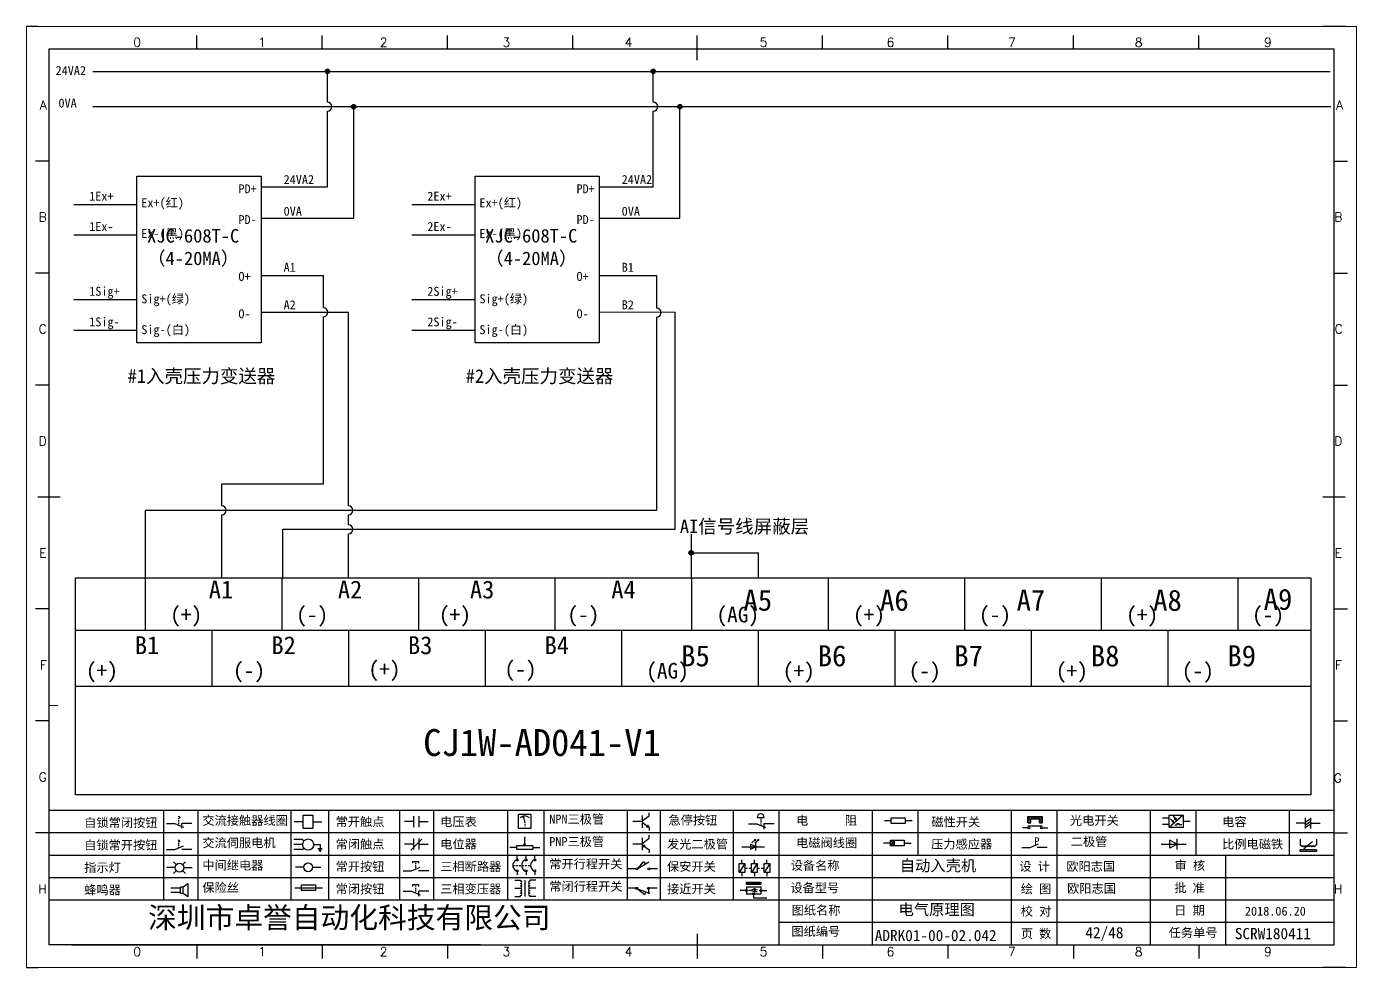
# Model space of a CAD drawing. Header units: millimetres. Extents: x 336 to 12810, y -1577 to 4105.
# Drawn here: x 6480.6 to 6777.6, y -1266.4 to -1056.4 of the extents above; entities that cross this region are included whole.
import ezdxf
from ezdxf.enums import TextEntityAlignment as Align

# ---------------------------------------------------------------- set-up
doc = ezdxf.new("R2010")
doc.units = ezdxf.units.MM
doc.layers.add('AE_BOR', color=1, linetype='Continuous')
doc.layers.add('MISC', color=2, linetype='Continuous')
doc.styles.get("Standard").update_dxf_attribs({"font": ''})
doc.styles.add('WD', font='romans.shx', dxfattribs={"width": 0.8, "bigfont": 'gbcbig.shx'})
doc.styles.add('样式 0', font='')
doc.styles.add('汉字', font='')
doc.styles.get('Standard').set_extended_font_data('SimSun')
doc.styles.get('样式 0').set_extended_font_data('KaiTi_GB2312')
doc.styles.get('汉字').set_extended_font_data('新宋体')

# ---------------------------------------------------------------- blocks, each defined once
blk = doc.blocks.new('磁性开关')
at = {"linetype": 'ByBlock'}
h = blk.add_hatch(dxfattribs=at)
h.set_pattern_fill('ANSI31', color=256, scale=0.1, style=0)
h.paths.add_polyline_path([(-1910.88, -776.69), (-1910.88, -775.29), (-1907.69, -775.29), (-1907.69, -776.69), (-1908.31, -776.69), (-1908.31, -775.79), (-1910.25, -775.79), (-1910.25, -776.69)])
for p, q in [((-1910.91, -777.81), (-1912.09, -777.81)), ((-1910.88, -776.69), (-1910.88, -775.29)), ((-1910.88, -775.29), (-1907.69, -775.29)), ((-1910.88, -776.69), (-1910.25, -776.69)), ((-1910.88, -777.39), (-1907.69, -777.39)), ((-1910.25, -776.69), (-1910.25, -775.79)), ((-1910.25, -775.79), (-1908.31, -775.79)), ((-1908.31, -776.69), (-1908.31, -775.79)), ((-1908.31, -776.69), (-1907.69, -776.69)), ((-1907.69, -775.29), (-1907.69, -776.69)), ((-1907.66, -777.81), (-1906.48, -777.81))]:
    blk.add_line(p, q, dxfattribs=at)
for centre in [(-1910.68, -777.81), (-1907.88, -777.81)]:
    blk.add_circle(centre, 0.225, dxfattribs=at)
blk = doc.blocks.new('*U6')
at = {"linetype": 'ByBlock'}
for p, q in [((-1909.23, -780.45), (-1909.23, -780.67)), ((-1909.23, -780.45), (-1908.92, -780.84)), ((-1909.23, -780.84), (-1909.23, -781.05)), ((-1911.92, -782.07), (-1910.06, -782.07)), ((-1910.06, -782.07), (-1908.18, -782.88)), ((-1909.23, -781.23), (-1909.23, -781.44)), ((-1909.23, -781.61), (-1909.23, -781.83)), ((-1909.23, -782), (-1909.23, -782.21)), ((-1909.23, -782.38), (-1909.23, -782.43)), ((-1908.52, -783.07), (-1908.52, -782.07)), ((-1906.25, -782.07), (-1908.52, -782.07))]:
    blk.add_line(p, q, dxfattribs=at)
blk = doc.blocks.new('*U8')
at = {"linetype": 'ByBlock'}
for p, q in [((-1911.92, -792.89), (-1910.06, -792.89)), ((-1910.06, -792.89), (-1908.18, -792.08)), ((-1908.88, -791.17), (-1909.23, -790.71)), ((-1909.23, -790.71), (-1909.23, -790.92)), ((-1909.23, -791.09), (-1909.23, -791.31)), ((-1909.23, -791.48), (-1909.23, -791.69)), ((-1909.23, -791.86), (-1909.23, -792.08)), ((-1909.23, -792.25), (-1909.23, -792.47)), ((-1906.25, -792.89), (-1908.52, -792.89))]:
    blk.add_line(p, q, dxfattribs=at)
blk = doc.blocks.new('蜂鸣器')
at = {"linetype": 'ByBlock'}
for p, q in [((-1907.17, -795.53), (-1908.25, -796.26)), ((-1907.17, -795.53), (-1907.17, -798.41)), ((-1908.8, -796.48), (-1911.01, -796.48)), ((-1908.8, -797.46), (-1911.01, -797.46)), ((-1908.25, -796.26), (-1908.8, -796.26)), ((-1908.8, -797.68), (-1908.8, -796.26)), ((-1908.25, -797.68), (-1908.8, -797.68)), ((-1908.25, -797.68), (-1908.25, -796.26)), ((-1907.17, -798.41), (-1908.25, -797.68))]:
    blk.add_line(p, q, dxfattribs=at)
blk = doc.blocks.new('指示灯')
at = {"linetype": 'ByBlock'}
for p, q in [((-1854.25, -776.92), (-1856.06, -776.92)), ((-1854.62, -775.59), (-1853.97, -776.23)), ((-1854.62, -778.25), (-1853.97, -777.61)), ((-1851.9, -775.59), (-1852.54, -776.23)), ((-1851.9, -778.25), (-1852.54, -777.61)), ((-1852.26, -776.92), (-1850.45, -776.92))]:
    blk.add_line(p, q, dxfattribs=at)
blk.add_circle((-1853.26, -776.92), 0.992, dxfattribs=at)
blk = doc.blocks.new('光电开关')
at = {"linetype": 'ByBlock'}
h = blk.add_hatch(dxfattribs=at)
h.set_pattern_fill('ANSI31', color=256, scale=0.01, style=0)
h.set_pattern_definition([(45, (0.172267, 0), (-0.0224506403, 0.0224506403), [])])
h.paths.add_polyline_path([(-1882.44, -776.34), (-1882.5, -775.91), (-1882.68, -776.07)])
h.paths.add_polyline_path([(-1882.86, -776.23), (-1882.44, -776.34), (-1882.68, -776.07)])
h.paths.add_polyline_path([(-1883.05, -776.88), (-1883.11, -776.45), (-1883.29, -776.61)])
h.paths.add_polyline_path([(-1883.47, -776.77), (-1883.05, -776.88), (-1883.29, -776.61)])
for p, q in [((-1884.01, -775.96), (-1885.56, -775.96)), ((-1884.01, -777.39), (-1885.56, -777.39)), ((-1880.91, -775.3), (-1884.01, -778.05)), ((-1883.75, -776.09), (-1883.05, -776.88)), ((-1883.11, -776.45), (-1883.47, -776.77)), ((-1883.05, -776.88), (-1883.47, -776.77)), ((-1883.14, -775.55), (-1882.44, -776.34)), ((-1883.05, -776.88), (-1883.11, -776.45)), ((-1882.5, -775.91), (-1882.86, -776.23)), ((-1882.44, -776.34), (-1882.86, -776.23)), ((-1882.78, -777.47), (-1882.23, -777.47)), ((-1882.44, -776.34), (-1882.5, -775.91)), ((-1882.23, -777.47), (-1882.23, -777.14)), ((-1882.23, -777.14), (-1881.78, -777.14)), ((-1881.78, -777.47), (-1881.78, -777.14)), ((-1881.23, -777.47), (-1881.78, -777.47)), ((-1879.37, -776.67), (-1880.91, -776.67))]:
    blk.add_line(p, q, dxfattribs=at)
blk.add_lwpolyline([(-1884.01, -775.3), (-1880.91, -775.3), (-1880.91, -778.05), (-1884.01, -778.05)], close=True, dxfattribs=at)
blk = doc.blocks.new('交流接触器线圈')
at = {"linetype": 'ByBlock'}
for p, q in [((-1880.82, -781.77), (-1882.87, -781.77)), ((-1878.72, -781.77), (-1876.67, -781.77))]:
    blk.add_line(p, q, dxfattribs=at)
blk.add_lwpolyline([(-1880.82, -780.28), (-1878.72, -780.28), (-1878.72, -783.26), (-1880.82, -783.26)], close=True, dxfattribs=at)
blk = doc.blocks.new('交流伺服电机')
at = {"linetype": 'ByBlock'}
for p, q in [((-1880.97, -785.75), (-1882.94, -785.75)), ((-1880.97, -786.85), (-1882.94, -786.85)), ((-1880.97, -785.75), (-1880.65, -786.03)), ((-1878.49, -786.85), (-1877.07, -786.85)), ((-1877.07, -786.85), (-1877.07, -787.72)), ((-1880.97, -787.94), (-1882.94, -787.94)), ((-1880.97, -787.94), (-1880.65, -787.67)), ((-1877.54, -787.72), (-1876.59, -787.72)), ((-1877.38, -788.01), (-1876.75, -788.01)), ((-1877.23, -788.29), (-1876.9, -788.29))]:
    blk.add_line(p, q, dxfattribs=at)
blk.add_circle((-1879.73, -786.85), 1.24, dxfattribs=at)
blk = doc.blocks.new('中间继电器')
at = {"linetype": 'ByBlock'}
for p, q in [((-1880.72, -791.92), (-1882.54, -791.92)), ((-1878.74, -791.92), (-1876.92, -791.92))]:
    blk.add_line(p, q, dxfattribs=at)
blk.add_circle((-1879.73, -791.92), 0.992, dxfattribs=at)
blk = doc.blocks.new('保险丝')
at = {"linetype": 'ByBlock'}
blk.add_line((-1882.72, -796.49), (-1876.55, -796.49), dxfattribs=at)
blk.add_lwpolyline([(-1881.2, -795.86), (-1878.06, -795.86), (-1878.06, -797.12), (-1881.2, -797.12)], close=True, dxfattribs=at)
blk = doc.blocks.new('常开按钮')
at = {"linetype": 'ByBlock'}
for p, q in [((-1910.06, -787.73), (-1908.18, -786.93)), ((-1909.9, -785.68), (-1908.56, -785.68)), ((-1909.9, -785.68), (-1909.9, -786.07)), ((-1909.23, -785.68), (-1909.23, -785.89)), ((-1909.23, -786.06), (-1909.23, -786.28)), ((-1909.23, -786.45), (-1909.23, -786.67)), ((-1909.23, -786.84), (-1909.23, -787.05)), ((-1908.56, -785.68), (-1908.56, -786.07)), ((-1911.92, -787.73), (-1910.06, -787.73)), ((-1909.23, -787.22), (-1909.23, -787.38)), ((-1906.25, -787.73), (-1908.52, -787.73))]:
    blk.add_line(p, q, dxfattribs=at)
blk = doc.blocks.new('常开触点')
at = {"linetype": 'ByBlock'}
for p, q in [((-1853.82, -782.99), (-1853.82, -780.56)), ((-1852.6, -782.99), (-1852.6, -780.56)), ((-1853.82, -781.77), (-1855.88, -781.77)), ((-1852.6, -781.77), (-1850.55, -781.77))]:
    blk.add_line(p, q, dxfattribs=at)
blk = doc.blocks.new('常闭触点')
at = {"linetype": 'ByBlock'}
for p, q in [((-1853.82, -786.77), (-1855.88, -786.77)), ((-1852.01, -785.66), (-1854.43, -788.1)), ((-1853.82, -787.99), (-1853.82, -785.56)), ((-1852.6, -787.99), (-1852.6, -785.56)), ((-1852.6, -786.77), (-1850.55, -786.77))]:
    blk.add_line(p, q, dxfattribs=at)
blk = doc.blocks.new('常闭按钮')
at = {"linetype": 'ByBlock'}
for p, q in [((-1856.13, -792.28), (-1854.28, -792.28)), ((-1854.28, -792.28), (-1852.4, -793.09)), ((-1854.11, -790.83), (-1852.77, -790.83)), ((-1854.11, -790.83), (-1854.11, -791.22)), ((-1853.44, -790.83), (-1853.44, -791.04)), ((-1853.44, -791.21), (-1853.44, -791.43)), ((-1853.44, -791.6), (-1853.44, -791.82)), ((-1853.44, -791.99), (-1853.44, -792.2)), ((-1853.44, -792.37), (-1853.44, -792.53)), ((-1852.77, -790.83), (-1852.77, -791.22)), ((-1850.47, -792.28), (-1852.73, -792.28)), ((-1852.73, -792.28), (-1852.73, -793.43))]:
    blk.add_line(p, q, dxfattribs=at)
blk = doc.blocks.new('电磁阀线圈')
at = {"linetype": 'ByBlock'}
for p, q in [((-1854.61, -795.92), (-1853.75, -797.16)), ((-1853.75, -795.92), (-1854.61, -797.16)), ((-1853.75, -795.92), (-1853.75, -797.16)), ((-1854.61, -796.54), (-1856.17, -796.54)), ((-1851.53, -796.54), (-1849.97, -796.54))]:
    blk.add_line(p, q, dxfattribs=at)
blk.add_lwpolyline([(-1854.61, -795.92), (-1851.53, -795.92), (-1851.53, -797.16), (-1854.61, -797.16)], close=True, dxfattribs=at)
blk = doc.blocks.new('电压表')
at = {"linetype": 'ByBlock'}
for p, q in [((-1814.84, -780.75), (-1814.91, -781.13)), ((-1814.6, -781.05), (-1814.91, -781.13)), ((-1814.84, -780.75), (-1814.46, -782.26)), ((-1814.84, -780.75), (-1814.6, -781.05))]:
    blk.add_line(p, q, dxfattribs=at)
blk.add_lwpolyline([(-1815.84, -780.34), (-1813.07, -780.34), (-1813.07, -783.49), (-1815.84, -783.49)], close=True, dxfattribs=at)
blk.add_arc((-1814.46, -782.26), 1.56, 46.8313, 133.1687, dxfattribs=at)
at = {"linetype": 'ByBlock', "insert": (-1814.7, -782.39), "char_height": 0.75, "width": 0.6768, "attachment_point": 1}
blk.add_mtext('V', dxfattribs=at)
blk = doc.blocks.new('电位器')
at = {"linetype": 'ByBlock'}
for p, q in [((-1814.45, -787.3), (-1814.62, -786.96)), ((-1814.62, -786.96), (-1814.27, -786.96)), ((-1814.45, -787.3), (-1814.45, -785.39)), ((-1814.45, -787.3), (-1814.27, -786.96)), ((-1816.21, -787.75), (-1817.79, -787.75)), ((-1812.68, -787.75), (-1811.1, -787.75))]:
    blk.add_line(p, q, dxfattribs=at)
blk.add_lwpolyline([(-1816.21, -787.3), (-1812.68, -787.3), (-1812.68, -788.2), (-1816.21, -788.2)], close=True, dxfattribs=at)
blk = doc.blocks.new('三相断路器')
at = {"linetype": 'ByBlock'}
for p, q in [((-1816.17, -790.33), (-1816.17, -789.7)), ((-1814.17, -790.33), (-1814.17, -789.7)), ((-1812.18, -790.33), (-1812.18, -789.7)), ((-1817.14, -791.74), (-1816.72, -791.74)), ((-1816.45, -791.74), (-1816.03, -791.74)), ((-1815.76, -791.74), (-1815.34, -791.74)), ((-1815.07, -791.74), (-1814.65, -791.74)), ((-1814.38, -791.74), (-1813.96, -791.74)), ((-1813.69, -791.74), (-1813.27, -791.74)), ((-1816.17, -793.19), (-1816.17, -793.83)), ((-1814.17, -793.19), (-1814.17, -793.83)), ((-1812.18, -793.19), (-1812.18, -793.83))]:
    blk.add_line(p, q, dxfattribs=at)
for centre in [(-1816.17, -790.55), (-1816.17, -792.98), (-1814.17, -790.55), (-1814.17, -792.98), (-1812.18, -790.55), (-1812.18, -792.98)]:
    blk.add_circle(centre, 0.219, dxfattribs=at)
for centre in [(-1815.81, -791.74), (-1813.82, -791.74), (-1811.83, -791.74)]:
    blk.add_arc(centre, 1.32, 115.5791, 244.4209, dxfattribs=at)
blk = doc.blocks.new('三相变压器')
at = {"linetype": 'ByBlock'}
for p, q in [((-1816.69, -795.03), (-1815.37, -795.03)), ((-1815.37, -795.03), (-1815.37, -795.24)), ((-1814.34, -798.7), (-1814.34, -795.04)), ((-1812, -795.03), (-1813.32, -795.03)), ((-1813.32, -795.03), (-1813.32, -795.24)), ((-1816.69, -796.87), (-1815.37, -796.87)), ((-1816.69, -798.71), (-1815.37, -798.71)), ((-1815.37, -798.71), (-1815.37, -798.5)), ((-1812, -796.87), (-1813.32, -796.87)), ((-1813.32, -798.71), (-1813.32, -798.5)), ((-1812, -798.71), (-1813.32, -798.71))]:
    blk.add_line(p, q, dxfattribs=at)
for centre, start, end in [((-1815.37, -795.51), 270, 90), ((-1815.37, -796.06), 270, 90), ((-1813.32, -795.51), 90, 270), ((-1813.32, -796.06), 90, 270), ((-1815.37, -796.6), 270, 90), ((-1815.37, -797.14), 270, 90), ((-1815.37, -797.68), 270, 90), ((-1815.37, -798.23), 270, 90), ((-1813.32, -796.6), 90, 270), ((-1813.32, -797.14), 90, 270), ((-1813.32, -797.68), 90, 270), ((-1813.32, -798.23), 90, 270)]:
    blk.add_arc(centre, 0.271, start, end, dxfattribs=at)
blk = doc.blocks.new('压力感应器')
at = {"linetype": 'ByBlock'}
for p, q in [((-1817.44, -777.73), (-1815.59, -777.73)), ((-1815.59, -777.73), (-1813.71, -776.93)), ((-1811.78, -777.73), (-1814.05, -777.73))]:
    blk.add_line(p, q, dxfattribs=at)
at = {"linetype": 'ByBlock', "insert": (-1814.65, -775.48), "char_height": 1.68, "width": 1.2242, "attachment_point": 1}
blk.add_mtext('{\\fNSimSun|b0|i0|c134|p49;P}', dxfattribs=at)
blk = doc.blocks.new('二极管')
at = {"linetype": 'ByBlock'}
for p, q in [((-1787.52, -776.77), (-1781.92, -776.77)), ((-1783.97, -776.77), (-1785.69, -775.9)), ((-1785.69, -775.9), (-1785.69, -777.65)), ((-1783.97, -776.77), (-1785.69, -777.65)), ((-1783.97, -777.99), (-1783.97, -775.56))]:
    blk.add_line(p, q, dxfattribs=at)
blk = doc.blocks.new('NPN三极管')
at = {"linetype": 'ByBlock'}
for p, q in [((-1785.73, -780.61), (-1785.73, -783.32)), ((-1785.73, -781.82), (-1784.15, -780.66)), ((-1784.15, -780.66), (-1784.15, -779.98)), ((-1785.73, -781.97), (-1787.81, -781.97)), ((-1785.73, -782.11), (-1784.15, -783.27)), ((-1784.41, -782.73), (-1784.74, -783.18)), ((-1784.15, -783.27), (-1784.74, -783.18)), ((-1784.15, -783.27), (-1784.41, -782.73)), ((-1784.15, -783.27), (-1784.15, -783.96))]:
    blk.add_line(p, q, dxfattribs=at)
blk = doc.blocks.new('PNP三极管')
at = {"linetype": 'ByBlock'}
for p, q in [((-1784.9, -786.74), (-1786.98, -786.74)), ((-1784.9, -785.38), (-1784.9, -788.09)), ((-1784.9, -786.59), (-1783.32, -785.43)), ((-1784.9, -786.88), (-1783.32, -788.04)), ((-1784.9, -786.88), (-1784.31, -786.97)), ((-1784.9, -786.88), (-1784.64, -787.42)), ((-1784.31, -786.97), (-1784.64, -787.42)), ((-1783.32, -785.43), (-1783.32, -784.75)), ((-1783.32, -788.04), (-1783.32, -788.73))]:
    blk.add_line(p, q, dxfattribs=at)
blk = doc.blocks.new('常开行程开关')
at = {"linetype": 'ByBlock'}
for p, q in [((-1786.29, -792.3), (-1788.01, -792.3)), ((-1785.89, -792.17), (-1784.52, -790.62)), ((-1785.89, -792.17), (-1783.43, -790.72)), ((-1784.52, -790.62), (-1784.19, -791.17)), ((-1781.48, -792.3), (-1783.21, -792.3))]:
    blk.add_line(p, q, dxfattribs=at)
for centre in [(-1786.07, -792.3), (-1783.42, -792.3)]:
    blk.add_circle(centre, 0.219, dxfattribs=at)
blk = doc.blocks.new('常闭行程开关')
at = {"linetype": 'ByBlock'}
for p, q in [((-1786.34, -796.62), (-1788.07, -796.62)), ((-1785.93, -796.72), (-1783.25, -797.7)), ((-1785.93, -796.72), (-1784.3, -798)), ((-1784.3, -798), (-1784.08, -797.4)), ((-1783.48, -796.84), (-1783.48, -797.85)), ((-1781.54, -796.62), (-1783.26, -796.62))]:
    blk.add_line(p, q, dxfattribs=at)
for centre in [(-1786.12, -796.62), (-1783.48, -796.62)]:
    blk.add_circle(centre, 0.219, dxfattribs=at)
blk = doc.blocks.new('电容')
at = {"linetype": 'ByBlock'}
for p, q in [((-1756.08, -782.99), (-1756.08, -780.56)), ((-1754.86, -780.79), (-1756.08, -781.55)), ((-1754.86, -782.99), (-1754.86, -780.56)), ((-1756.08, -781.77), (-1758.13, -781.77)), ((-1754.86, -781.44), (-1756.08, -782.2)), ((-1754.86, -781.99), (-1756.08, -782.75)), ((-1754.86, -781.77), (-1752.81, -781.77))]:
    blk.add_line(p, q, dxfattribs=at)
blk = doc.blocks.new('发光二极管')
at = {"linetype": 'ByBlock'}
for p, q in [((-1758.01, -786.77), (-1752.89, -786.77)), ((-1754.84, -786.77), (-1756.04, -786.16)), ((-1756.04, -786.16), (-1756.04, -787.39)), ((-1754.84, -786.77), (-1756.04, -787.39)), ((-1755.78, -785.92), (-1754.89, -785.14)), ((-1754.89, -785.14), (-1755.2, -785.22)), ((-1755.2, -785.22), (-1755.01, -785.43)), ((-1755.08, -785.92), (-1754.18, -785.14)), ((-1754.89, -785.14), (-1755.01, -785.43)), ((-1754.84, -787.63), (-1754.84, -785.92)), ((-1754.18, -785.14), (-1754.49, -785.22)), ((-1754.49, -785.22), (-1754.31, -785.43)), ((-1754.18, -785.14), (-1754.31, -785.43))]:
    blk.add_line(p, q, dxfattribs=at)
blk = doc.blocks.new('比例电磁阀')
at = {"linetype": 'ByBlock'}
for p, q in [((-1757.26, -775.38), (-1757.26, -776.71)), ((-1757.26, -776.71), (-1757.05, -776.71)), ((-1753.6, -777.73), (-1757.25, -777.73)), ((-1757.25, -778.13), (-1757.25, -777.73)), ((-1753.6, -778.13), (-1757.25, -778.13)), ((-1754.5, -775.98), (-1756.35, -777.44)), ((-1756.35, -777.44), (-1756.25, -777.25)), ((-1756.35, -777.44), (-1756.15, -777.38)), ((-1756.15, -777.38), (-1756.25, -777.25)), ((-1753.58, -776.71), (-1753.8, -776.71)), ((-1753.6, -777.73), (-1753.6, -778.13)), ((-1753.58, -775.38), (-1753.58, -776.71))]:
    blk.add_line(p, q, dxfattribs=at)
for centre in [(-1756.78, -776.71), (-1756.24, -776.71), (-1755.7, -776.71), (-1755.15, -776.71), (-1754.61, -776.71), (-1754.07, -776.71)]:
    blk.add_arc(centre, 0.271, 180, 0, dxfattribs=at)
blk = doc.blocks.new('保安开关')
at = {"linetype": 'ByBlock'}
for p, q in [((-1757.96, -790.79), (-1757.96, -789.97)), ((-1755.17, -790.79), (-1755.17, -789.97)), ((-1752.39, -790.79), (-1752.39, -789.97)), ((-1757.33, -790.79), (-1758.6, -792.81)), ((-1757.96, -792.81), (-1757.96, -793.62)), ((-1757.33, -791.8), (-1756.72, -791.8)), ((-1756.35, -791.8), (-1755.89, -791.8)), ((-1754.54, -790.79), (-1755.81, -792.81)), ((-1755.17, -792.81), (-1755.17, -793.62)), ((-1754.52, -791.8), (-1754.06, -791.8)), ((-1753.69, -791.8), (-1753.08, -791.8)), ((-1751.75, -790.79), (-1753.02, -792.81)), ((-1752.39, -792.81), (-1752.39, -793.62))]:
    blk.add_line(p, q, dxfattribs=at)
for points in [[(-1758.6, -790.79), (-1757.33, -790.79), (-1757.33, -792.81), (-1758.6, -792.81)], [(-1755.81, -790.79), (-1754.54, -790.79), (-1754.54, -792.81), (-1755.81, -792.81)], [(-1753.02, -790.79), (-1751.75, -790.79), (-1751.75, -792.81), (-1753.02, -792.81)]]:
    blk.add_lwpolyline(points, close=True, dxfattribs=at)
blk = doc.blocks.new('接近开关')
at = {"linetype": 'ByBlock'}
h = blk.add_hatch(dxfattribs=at)
h.set_pattern_fill('ANSI31', color=256, scale=0.01, style=0)
h.set_pattern_definition([(45, (-89.131516, -30.795668), (-0.0224506403, 0.0224506403), [])])
h.paths.add_polyline_path([(-1516.96, -1123.35), (-1516.96, -1122.85), (-1513.76, -1122.85), (-1513.76, -1123.35)])
for p, q in [((-1517.18, -1124.71), (-1518.36, -1124.71)), ((-1516.96, -1123.35), (-1516.96, -1122.85)), ((-1516.96, -1122.85), (-1513.76, -1122.85)), ((-1516.96, -1123.35), (-1513.76, -1123.35)), ((-1516.96, -1123.95), (-1513.76, -1123.95)), ((-1516.96, -1123.95), (-1516.96, -1125.47)), ((-1516.96, -1125.47), (-1513.76, -1125.47)), ((-1515.91, -1124.71), (-1516.45, -1124.71)), ((-1515.11, -1124.31), (-1515.91, -1124.71)), ((-1515.11, -1125.11), (-1515.91, -1124.71)), ((-1515.33, -1124.53), (-1515.17, -1124.53)), ((-1515.33, -1124.88), (-1515.17, -1124.88)), ((-1515.25, -1124.45), (-1515.25, -1124.61)), ((-1515.11, -1124.31), (-1515.11, -1125.11)), ((-1515.11, -1124.48), (-1514.58, -1124.48)), ((-1515.11, -1124.94), (-1514.58, -1124.94)), ((-1513.76, -1122.85), (-1513.76, -1123.35)), ((-1513.76, -1123.95), (-1513.76, -1125.47)), ((-1513.54, -1124.71), (-1512.36, -1124.71)), ((-1515.36, -1125.69), (-1515.36, -1126.36)), ((-1515.36, -1126.36), (-1512.36, -1126.36))]:
    blk.add_line(p, q, dxfattribs=at)
for centre in [(-1516.96, -1124.71), (-1515.36, -1125.47), (-1513.76, -1124.71)]:
    blk.add_circle(centre, 0.225, dxfattribs=at)
blk = doc.blocks.new('电阻')
at = {"linetype": 'ByBlock'}
for p, q in [((-3.09, 0), (-1.57, 0)), ((1.57, 0), (3.09, 0))]:
    blk.add_line(p, q, dxfattribs=at)
blk.add_lwpolyline([(-1.57, 0.63), (1.57, 0.63), (1.57, -0.63), (-1.57, -0.63)], close=True, dxfattribs=at)
blk = doc.blocks.new('急停按钮')
at = {"linetype": 'ByBlock'}
for p, q in [((-1.86, 0), (0, 0)), ((0, 0), (1.88, -0.81)), ((0.06, 1.45), (1.61, 1.45)), ((0.83, 1.45), (0.83, 1.24)), ((0.83, 1.07), (0.83, 0.85)), ((0.83, 0.68), (0.83, 0.47)), ((0.83, 0.29), (0.83, 0.08)), ((3.81, 0), (1.54, 0)), ((1.54, 0), (1.54, -1.15)), ((0.83, -0.09), (0.83, -0.24))]:
    blk.add_line(p, q, dxfattribs=at)
blk.add_arc((0.83, 1.45), 0.774, 0, 180)
blk = doc.blocks.new('电控横A4')
for p, q in [((292, -5), (5, -5)), ((5, -5), (5, -205)), ((292, -205), (292, -5)), ((10.03, -205), (289.53, -205)), ((130.8, -205), (190.75, -205)), ((190.75, -205), (259.54, -205))]:
    blk.add_line(p, q)
at = {"lineweight": 9, "ltscale": 0.1}
for p, q in [((5, -151.57), (7, -151.57)), ((101.34, -205), (130.8, -205)), ((129.44, -205), (129.44, -205)), ((129.44, -205), (129.44, -205)), ((129.44, -205), (129.44, -205)), ((129.44, -205), (129.44, -205))]:
    blk.add_line(p, q, dxfattribs=at)
at = {"linetype": 'ByBlock'}
for p, q in [((292, -175), (5, -175)), ((292, -180), (5, -180)), ((292, -185), (5, -185)), ((292, -190), (5, -190)), ((292, -195), (5, -195)), ((292, -200), (168.03, -200))]:
    blk.add_line(p, q, dxfattribs=at)
at = {"color": 0, "lineweight": -2}
for p, q in [((30.58, -175), (30.58, -195)), ((38.26, -175), (38.26, -195)), ((59.05, -175), (59.05, -195)), ((67.4, -175), (67.4, -195)), ((83.26, -175), (83.26, -195)), ((90.91, -175), (90.91, -195)), ((107.4, -175), (107.4, -195)), ((115.5, -175), (115.5, -195)), ((134.12, -175), (134.12, -195)), ((141.48, -175), (141.48, -195)), ((157.79, -175), (157.79, -195)), ((168.03, -175), (168.03, -204.92)), ((188.84, -175), (188.84, -185)), ((199.08, -175), (199.08, -185)), ((219.89, -175), (219.89, -185)), ((230.12, -175), (230.12, -185)), ((250.93, -175), (250.93, -185)), ((261.17, -175), (261.17, -185)), ((281.98, -175), (281.98, -185)), ((188.84, -185), (188.84, -204.92)), ((219.89, -185), (219.89, -205)), ((230.12, -185), (230.12, -205)), ((250.93, -185), (250.93, -205)), ((267.79, -185), (267.79, -205))]:
    blk.add_line(p, q, dxfattribs=at)
at = {"color": 0, "ltscale": 2}
for p, q in [((292, -205), (292, -183.55)), ((101.34, -205), (5, -205)), ((259.54, -205), (289.53, -205)), ((259.54, -205), (292, -205))]:
    blk.add_line(p, q, dxfattribs=at)
at = {"layer": 'AE_BOR', "lineweight": 30}
for p, q in [((2.53, 0), (0, 0)), ((294.53, 0), (289.53, 0)), ((0, -210), (2.53, -210)), ((294.53, -210), (289.53, -210))]:
    blk.add_line(p, q, dxfattribs=at)
at = {"layer": 'AE_BOR', "color": 1, "lineweight": 15}
for p, q in [((0, 0), (297, 0)), ((0, -210), (0, 0)), ((297, 0), (297, -210)), ((297, -210), (0, -210))]:
    blk.add_line(p, q, dxfattribs=at)
at = {"layer": 'AE_BOR'}
for p, q in [((38.03, -5), (38.03, -2)), ((66.03, -5), (66.03, -2)), ((94.03, -5), (94.03, -2)), ((122.03, -5), (122.03, -2)), ((149.78, -5), (149.78, -2)), ((177.78, -5), (177.78, -2)), ((205.78, -5), (205.78, -2)), ((233.78, -5), (233.78, -2)), ((261.78, -5), (261.78, -2)), ((5, -30), (2, -30)), ((292, -30), (295, -30)), ((5, -55), (2, -55)), ((292, -55), (295, -55)), ((5, -80), (2, -80)), ((292, -80), (295, -80)), ((5, -130), (2, -130)), ((292, -130), (295, -130)), ((5, -155), (2, -155)), ((292, -155), (295, -155)), ((5, -180), (2, -180)), ((292, -180), (295, -180)), ((38.03, -205), (38.03, -208)), ((66.03, -205), (66.03, -208)), ((94.03, -205), (94.03, -208)), ((122.03, -205), (122.03, -208)), ((149.78, -205), (149.78, -208)), ((177.78, -205), (177.78, -208)), ((205.78, -205), (205.78, -208)), ((233.78, -205), (233.78, -208)), ((261.78, -205), (261.78, -208))]:
    blk.add_line(p, q, dxfattribs=at)
at = {"layer": 'AE_BOR', "color": 2, "lineweight": 30}
for p, q in [((149.78, -7.5), (149.78, -2.5)), ((2.5, -105), (7.5, -105)), ((289.5, -105), (294.5, -105)), ((149.78, -202.5), (149.78, -207.5)), ((149.78, -205), (149.78, -207.5))]:
    blk.add_line(p, q, dxfattribs=at)
at = {"linetype": 'ByBlock'}
for name, p in [('*U6', (1943.19, 604.18)), ('交流接触器线圈', (1942.62, 604.27)), ('常开触点', (1940.27, 604.3)), ('电压表', (1925.71, 604.52)), ('NPN三极管', (1923.2, 604.5)), ('磁性开关', (2134.53, 598.96)), ('光电开关', (2139.22, 599.27)), ('电容', (2041.69, 603.98)), ('电位器', (1925.71, 604.52)), ('PNP三极管', (1922.37, 604.27)), ('压力感应器', (2039.72, 594.52)), ('*U8', (1943.19, 609.18)), ('交流伺服电机', (1942.62, 604.27)), ('常闭触点', (1940.27, 604.3)), ('发光二极管', (1917.72, 603.69)), ('电磁阀线圈', (2047.53, 614.3)), ('二极管', (2040.91, 594.27)), ('比例电磁阀', (2041.69, 593.98)), ('指示灯', (1887.41, 589.18)), ('中间继电器', (1942.62, 604.27)), ('常开按钮', (1996.06, 599.3)), ('三相断路器', (1925.71, 604.52)), ('常开行程开关', (1922.37, 604.27)), ('保安开关', (1917.72, 603.98)), ('蜂鸣器', (1943.19, 604.18)), ('保险丝', (1942.62, 604.27)), ('常闭按钮', (1940.27, 599.3)), ('三相变压器', (1925.71, 604.52)), ('常闭行程开关', (1922.37, 604.27)), ('接近开关', (1677.72, 931.9))]:
    blk.add_blockref(name, p, dxfattribs=at)
for name, p in [('急停按钮', (163.12, -177.98)), ('电阻', (194.66, -177.22))]:
    blk.add_blockref(name, p)
at = {"char_height": 2, "attachment_point": 1, "style": '汉字'}
for s, insert in [('{\\fKaiTi_GB2312|b0|i0|c134|p49;自锁常闭按钮}', (12.86, -176.69)), ('{\\fKaiTi_GB2312|b0|i0|c134|p49;交流接触器线圈}', (39.25, -176.19)), ('{\\fKaiTi_GB2312|b0|i0|c134|p49;常开触点}', (69.01, -176.48)), ('{\\fKaiTi_GB2312|b0|i0|c134|p49;电压表}', (92.37, -176.47)), ('{\\fKaiTi_GB2312|b0|i0|c134|p49;NPN三极管}', (116.73, -175.91)), ('{\\fKaiTi_GB2312|b0|i0|c134|p49;急停按钮}', (143.35, -176.12)), ('{\\fKaiTi_GB2312|b0|i0|c134|p49;电      阻}', (171.86, -176.19)), ('{\\fKaiTi_GB2312|b0|i0|c134|p49;磁性开关}', (202.07, -176.53)), ('{\\fKaiTi_GB2312|b0|i0|c134|p49;光电开关}', (233.02, -176.19)), ('{\\fKaiTi_GB2312|b0|i0|c134|p49;电容}', (267, -176.48)), ('{\\fKaiTi_GB2312|b0|i0|c134|p49;交流伺服电机}', (39.25, -181.19)), ('{\\fKaiTi_GB2312|b0|i0|c134|p49;电位器}', (92.37, -181.47)), ('{\\fKaiTi_GB2312|b0|i0|c134|p49;PNP三极管}', (116.73, -180.91)), ('{\\fKaiTi_GB2312|b0|i0|c134|p49;电磁阀线圈}', (171.86, -181.19)), ('{\\fKaiTi_GB2312|b0|i0|c134|p49;压力感应器}', (202.02, -181.47)), ('{\\fKaiTi_GB2312|b0|i0|c134|p49;二极管}', (233.2, -180.91)), ('{\\fKaiTi_GB2312|b0|i0|c134|p49;自锁常开按钮}', (12.86, -181.69)), ('{\\fKaiTi_GB2312|b0|i0|c134|p49;常闭触点}', (69.01, -181.48)), ('{\\fKaiTi_GB2312|b0|i0|c134|p49;发光二极管}', (143.02, -181.48)), ('{\\fKaiTi_GB2312|b0|i0|c134|p49;比例电磁铁}', (267, -181.48)), ('{\\fKaiTi_GB2312|b0|i0|c134|p49;指示灯}', (12.86, -186.69)), ('{\\fKaiTi_GB2312|b0|i0|c134|p49;中间继电器}', (39.25, -186.19)), ('{\\fKaiTi_GB2312|b0|i0|c134|p49;常开按钮}', (69.01, -186.48)), ('{\\fKaiTi_GB2312|b0|i0|c134|p49;三相断路器}', (92.37, -186.47)), ('{\\fKaiTi_GB2312|b0|i0|c134|p49;常开行程开关}', (116.73, -185.91)), ('{\\fKaiTi_GB2312|b0|i0|c134|p49;保安开关}', (143.02, -186.48)), ('设备名称', (170.65, -186.24)), ('{\\fKaiTi_GB2312|b0|i0|c134|p0;设 计}', (221.72, -186.46)), ('{\\fKaiTi_GB2312|b0|i0|c134|p0;审 核}', (256.39, -186.25)), ('{\\fKaiTi_GB2312|b0|i0|c134|p49;蜂鸣器}', (12.86, -191.69)), ('{\\fKaiTi_GB2312|b0|i0|c134|p49;保险丝}', (39.25, -191.19)), ('{\\fKaiTi_GB2312|b0|i0|c134|p49;常闭按钮}', (69.01, -191.48)), ('{\\fKaiTi_GB2312|b0|i0|c134|p49;三相变压器}', (92.37, -191.47)), ('{\\fKaiTi_GB2312|b0|i0|c134|p49;常闭行程开关}', (116.73, -190.91)), ('{\\fKaiTi_GB2312|b0|i0|c134|p49;接近开关}', (143.02, -191.48)), ('设备型号', (170.58, -191.24)), ('{\\fKaiTi_GB2312|b0|i0|c134|p0;绘 图}', (222.05, -191.46)), ('{\\fKaiTi_GB2312|b0|i0|c134|p0;批 准}', (256.32, -191.25)), ('图纸名称', (170.86, -196.24)), ('{\\fKaiTi_GB2312|b0|i0|c134|p0;日 期}', (256.32, -196.25)), ('{\\fKaiTi_GB2312|b0|i0|c134|p0;校 对}', (222.05, -196.46)), ('图纸编号', (170.81, -200.96)), ('{\\fKaiTi_GB2312|b0|i0|c134|p0;页 数}', (222.05, -201.46)), ('任务单号', (255.06, -201.25))]:
    blk.add_mtext(s, dxfattribs=dict(at, insert=insert))
at = {"color": 0, "lineweight": -2, "insert": (27.14, -196.53), "char_height": 4.7064, "width": 96.1138, "attachment_point": 1}
blk.add_mtext('深圳市卓誉自动化科技有限公司', dxfattribs=at)
at = {"insert": (272.1, -196.45), "char_height": 2, "width": 60.2542, "attachment_point": 1}
blk.add_mtext('{\\fKaiTi_GB2312|b0|i0|c134|p49;2018.06.20}', dxfattribs=at)
at = {"layer": 'AE_BOR', "style": 'WD'}
for s, p in [('0', (24.67, -4.5)), ('1', (52.6, -4.5)), ('2', (79.75, -4.5)), ('3', (107.15, -4.5)), ('4', (134.45, -4.5)), ('5', (164.59, -4.5)), ('6', (192.94, -4.5)), ('7', (220.04, -4.5)), ('8', (248.37, -4.5)), ('9', (277.23, -4.5)), ('0', (24.67, -207.5)), ('1', (52.6, -207.5)), ('2', (79.75, -207.5)), ('3', (107.15, -207.5)), ('4', (134.45, -207.5)), ('5', (164.59, -207.5)), ('6', (192.94, -207.5)), ('7', (220.04, -207.5)), ('8', (248.37, -207.5)), ('9', (277.23, -207.5))]:
    blk.add_text(s, height=2, dxfattribs=at).set_placement(p, align=Align.CENTER)
for s, p in [('A', (4.5, -17.5)), ('A', (294.03, -17.5)), ('B', (4.5, -42.5)), ('B', (293.84, -42.5)), ('C', (4.5, -67.5)), ('C', (293.93, -67.5)), ('D', (4.5, -92.5)), ('D', (293.84, -92.5)), ('E', (4.5, -117.5)), ('E', (293.74, -117.5)), ('F', (4.5, -142.5)), ('F', (293.74, -142.5)), ('F', (293.74, -142.5)), ('G', (4.5, -167.5)), ('G', (293.74, -167.72)), ('H', (4.5, -192.5)), ('H', (293.84, -192.5))]:
    blk.add_text(s, height=2, dxfattribs=at).set_placement(p, align=Align.MIDDLE_RIGHT)

msp = doc.modelspace()

# ---------------------------------------------------------------- hatches: boundary and pattern name
at = {"lineweight": -2}
h = msp.add_hatch(color=0, dxfattribs=at)
edge = h.paths.add_edge_path()
edge.add_arc((6547.745, -1066.433), 0.5, 0, 360)
h = msp.add_hatch(color=0, dxfattribs=at)
edge = h.paths.add_edge_path()
edge.add_arc((6620.508, -1066.433), 0.5, 0, 360)
h = msp.add_hatch(color=0, dxfattribs=at)
edge = h.paths.add_edge_path()
edge.add_arc((6553.607, -1074.305), 0.5, 0, 360)
h = msp.add_hatch(color=0, dxfattribs=at)
edge = h.paths.add_edge_path()
edge.add_arc((6626.471, -1074.305), 0.5, 0, 360)
h = msp.add_hatch(color=0, dxfattribs=at)
edge = h.paths.add_edge_path()
edge.add_arc((6628.967, -1173.912), 0.5, 0, 360)

# ---------------------------------------------------------------- linework, layer by layer
at = {"color": 0, "lineweight": -2}
for p, q in [((6495.371, -1066.433), (6771.664, -1066.433)), ((6547.745, -1073.305), (6547.745, -1066.433)), ((6620.508, -1073.305), (6620.508, -1066.433)), ((6495.371, -1074.305), (6771.853, -1074.305)), ((6553.607, -1099.188), (6553.607, -1074.305)), ((6626.471, -1099.188), (6626.471, -1074.305)), ((6547.745, -1092.188), (6547.745, -1075.305)), ((6620.508, -1092.188), (6620.508, -1075.305)), ((6532.925, -1092.188), (6547.745, -1092.188)), ((6608.649, -1092.188), (6620.508, -1092.188)), ((6491.071, -1096.123), (6505.195, -1096.123)), ((6566.579, -1096.123), (6580.703, -1096.123)), ((6532.925, -1099.188), (6553.607, -1099.188)), ((6608.511, -1099.188), (6626.471, -1099.188)), ((6491.071, -1102.904), (6505.195, -1102.904)), ((6566.579, -1102.904), (6580.703, -1102.904)), ((6532.925, -1111.968), (6546.863, -1111.968)), ((6546.863, -1119.188), (6546.863, -1111.968)), ((6608.433, -1111.968), (6621.251, -1111.968)), ((6621.251, -1111.968), (6621.251, -1119.269)), ((6491.071, -1117.369), (6505.195, -1117.369)), ((6566.579, -1117.369), (6580.703, -1117.369)), ((6532.925, -1120.188), (6552.448, -1120.188)), ((6546.863, -1158.495), (6546.863, -1121.188)), ((6552.448, -1163.421), (6552.448, -1120.188)), ((6621.251, -1121.269), (6621.251, -1164.421)), ((6625.413, -1168.645), (6625.413, -1120.188)), ((6491.071, -1124.182), (6505.195, -1124.182)), ((6566.579, -1124.182), (6580.703, -1124.182)), ((6524.142, -1158.495), (6546.863, -1158.495)), ((6524.142, -1163.421), (6524.142, -1158.495)), ((6507.136, -1191.159), (6507.136, -1164.421)), ((6621.251, -1164.421), (6507.136, -1164.421)), ((6524.142, -1179.45), (6524.142, -1165.421)), ((6552.448, -1167.645), (6552.448, -1165.421)), ((6537.785, -1168.645), (6625.413, -1168.645)), ((6537.785, -1179.524), (6537.785, -1168.645)), ((6552.448, -1179.45), (6552.448, -1169.645)), ((6629.082, -1179.45), (6629.082, -1169.725)), ((6628.967, -1173.912), (6643.994, -1173.899)), ((6643.994, -1179.45), (6643.994, -1173.899)), ((6537.636, -1191.318), (6537.636, -1179.596)), ((6568.136, -1191.318), (6568.136, -1179.596)), ((6598.636, -1191.318), (6598.636, -1179.596)), ((6629.136, -1191.318), (6629.136, -1179.596)), ((6629.136, -1191.183), (6629.136, -1179.596)), ((6659.636, -1191.318), (6659.636, -1179.596)), ((6690.136, -1191.318), (6690.136, -1179.596)), ((6720.636, -1191.318), (6720.636, -1179.596)), ((6751.136, -1191.318), (6751.136, -1179.596)), ((6491.448, -1191.183), (6767.399, -1191.183)), ((6521.948, -1191.183), (6521.948, -1203.693)), ((6552.448, -1191.183), (6552.448, -1203.693)), ((6582.948, -1191.183), (6582.948, -1203.693)), ((6613.448, -1191.183), (6613.448, -1203.693)), ((6643.948, -1191.183), (6643.948, -1203.693)), ((6674.448, -1191.183), (6674.448, -1203.693)), ((6704.948, -1191.183), (6704.948, -1203.693)), ((6735.448, -1191.183), (6735.448, -1203.693)), ((6491.448, -1203.693), (6767.378, -1203.693))]:
    msp.add_line(p, q, dxfattribs=at)
at = {"lineweight": 0}
msp.add_line((6608.433, -1120.188), (6625.413, -1120.188), dxfattribs=at)
for points in [[(6505.195, -1089.847), (6532.925, -1089.847), (6532.925, -1127.03), (6505.195, -1127.03)], [(6580.703, -1089.847), (6608.433, -1089.847), (6608.433, -1127.03), (6580.703, -1127.03)]]:
    msp.add_lwpolyline(points, close=True)
at = {"color": 0, "lineweight": -2}
msp.add_lwpolyline([(6491.448, -1179.45), (6767.378, -1179.45), (6767.378, -1227.935), (6491.448, -1227.935)], close=True, dxfattribs=at)
for centre in [(6547.745, -1066.433), (6620.508, -1066.433), (6553.607, -1074.305), (6626.471, -1074.305), (6628.967, -1173.912)]:
    msp.add_circle(centre, 0.5, dxfattribs=at)
for centre in [(6547.745, -1074.305), (6620.508, -1074.305), (6546.863, -1120.188), (6621.251, -1120.269), (6524.142, -1164.421), (6552.448, -1164.421), (6552.448, -1168.645)]:
    msp.add_arc(centre, 1, 270, 90, dxfattribs=at)

# ---------------------------------------------------------------- block references
msp.add_blockref('电控横A4', (6480.556, -1056.44))

# ---------------------------------------------------------------- texts
msp.add_text('42/48', height=2.5).set_placement((6717.023, -1259.929))
at = {"color": 0, "lineweight": -2, "attachment_point": 1}
for s, insert, char_height, width in [('0VA', (6487.675, -1072.498), 2, 3.98139), ('A1', (6521.252, -1180.094), 4, 13.31977), ('A2', (6550.075, -1180.094), 4, 13.31977), ('A3', (6579.576, -1180.094), 4, 13.31977), ('A4', (6611.156, -1180.094), 4, 13.31977), ('A9', (6756.845, -1181.923), 4.7064, 13.31977), ('A5', (6640.669, -1182.131), 4.7064, 13.31977), ('A6', (6671.169, -1182.131), 4.7064, 13.31977), ('A7', (6701.669, -1182.131), 4.7064, 13.31977), ('A8', (6732.169, -1182.131), 4.7064, 13.31977), ('(+)', (6512.625, -1185.934), 3.5, 24.73999), ('(-)', (6540.761, -1185.934), 3.5, 24.73999), ('(+)', (6572.645, -1185.934), 3.5, 24.73999), ('(-)', (6601.326, -1185.934), 3.5, 24.73999), ('(AG)', (6634.625, -1185.934), 3.5, 24.73999), ('(+)', (6665.125, -1185.934), 3.5, 24.73999), ('(-)', (6693.261, -1185.934), 3.5, 24.73999), ('(+)', (6726.125, -1185.957), 3.5, 24.73999), ('(-)', (6754.261, -1185.957), 3.5, 24.73999), ('B1', (6504.745, -1192.522), 4, 13.31977), ('B2', (6535.245, -1192.522), 4, 13.31977), ('B3', (6565.745, -1192.522), 4, 13.31977), ('B4', (6596.245, -1192.522), 4, 13.31977), ('B5', (6626.745, -1194.535), 4.7064, 13.31977), ('B6', (6657.245, -1194.535), 4.7064, 13.31977), ('B7', (6687.745, -1194.535), 4.7064, 13.31977), ('B8', (6718.245, -1194.535), 4.7064, 13.31977), ('B9', (6748.745, -1194.535), 4.7064, 13.31977), ('(+)', (6493.805, -1198.399), 3.5, 24.73999), ('(-)', (6526.667, -1198.399), 3.5, 24.73999), ('(+)', (6556.898, -1198.102), 3.5, 24.73999), ('(-)', (6587.288, -1198.102), 3.5, 24.73999), ('(AG)', (6618.937, -1198.467), 3.5, 24.73999), ('(+)', (6649.437, -1198.467), 3.5, 24.73999), ('(-)', (6677.573, -1198.467), 3.5, 24.73999), ('(+)', (6710.437, -1198.467), 3.5, 24.73999), ('(-)', (6738.573, -1198.467), 3.5, 24.73999)]:
    msp.add_mtext(s, dxfattribs=dict(at, insert=insert, char_height=char_height, width=width))
at = {"char_height": 2, "width": 3.70552, "attachment_point": 1}
for s, insert in [('24VA2', (6537.958, -1089.564)), ('24VA2', (6613.467, -1089.564)), ('{PD+}', (6527.863, -1091.639)), ('{PD+}', (6603.371, -1091.639)), ('1Ex+', (6494.542, -1093.287)), ('Ex+(红)', (6506.177, -1094.755)), ('2Ex+', (6570.05, -1093.287)), ('Ex+(红)', (6581.685, -1094.755)), ('PD-', (6527.863, -1098.524)), ('0VA', (6537.958, -1096.649)), ('PD-', (6603.371, -1098.524)), ('0VA', (6613.467, -1096.649)), ('1Ex-', (6494.542, -1100.069)), ('{\\fSimSun|b0|i0|c134|p2;Ex-(黑)}', (6506.177, -1101.639)), ('2Ex-', (6570.05, -1100.069)), ('{\\fSimSun|b0|i0|c134|p2;Ex-(黑)}', (6581.685, -1101.639)), ('A1', (6537.958, -1109.166)), ('B1', (6613.467, -1109.166)), ('O+', (6527.863, -1111.207)), ('O+', (6603.371, -1111.207)), ('1Sig+', (6494.542, -1114.533)), ('Sig+(绿)', (6506.177, -1116.2)), ('2Sig+', (6570.05, -1114.533)), ('Sig+(绿)', (6581.685, -1116.2)), ('O-', (6527.863, -1119.543)), ('A2', (6537.958, -1117.534)), ('O-', (6603.371, -1119.543)), ('B2', (6613.467, -1117.534)), ('{1Sig-}', (6494.542, -1121.346)), ('{2Sig-}', (6570.05, -1121.346)), ('{\\fSimSun|b0|i0|c134|p2;Sig-(白)}', (6506.177, -1123.084)), ('{\\fSimSun|b0|i0|c134|p2;Sig-(白)}', (6581.685, -1123.084))]:
    msp.add_mtext(s, dxfattribs=dict(at, insert=insert))
at = {"color": 7, "char_height": 3.024, "attachment_point": 1}
for s, insert, width in [(' XJC-608T-C\\P（4-20MA）', (6507.472, -1101.619), 20.74615), (' XJC-608T-C\\P（4-20MA）', (6582.98, -1101.619), 20.74615), ('  #1入壳压力变送器', (6499.003, -1132.933), 47.92444), ('  #2入壳压力变送器', (6574.511, -1132.933), 47.92444), ('{AI信号线屏蔽层}', (6626.451, -1166.488), 31.53245)]:
    msp.add_mtext(s, dxfattribs=dict(at, insert=insert, width=width))
at = {"lineweight": 0, "insert": (6569.13, -1213.249), "char_height": 6, "width": 332.37399, "attachment_point": 1}
msp.add_mtext('CJ1W-AD041-V1 ', dxfattribs=at)
at = {"attachment_point": 1}
for s, width, insert, char_height in [('自动入壳机', 22.80454, (6675.585, -1242.468), 2.5), ('欧阳志国', 22.80454, (6712.767, -1242.888), 2), ('欧阳志国', 22.80454, (6712.939, -1247.804), 2), ('电气原理图', 22.80454, (6675.3, -1252.276), 2.5), ('ADRK01-00-02.042', 32.99572, (6669.99, -1258.077), 2.5), ('SCRW180411', 32.99572, (6750.4, -1257.647), 2.5)]:
    msp.add_mtext_dynamic_manual_height_columns(s, width=width, gutter_width=12.5, heights=[0], dxfattribs=dict(at, insert=insert, char_height=char_height))
at = {"layer": 'MISC', "color": 0, "insert": (6487.03, -1065.239), "char_height": 2, "width": 5.01683, "attachment_point": 1, "style": '样式 0'}
msp.add_mtext('24VA2', dxfattribs=at)

doc.saveas('drawing.dxf')
